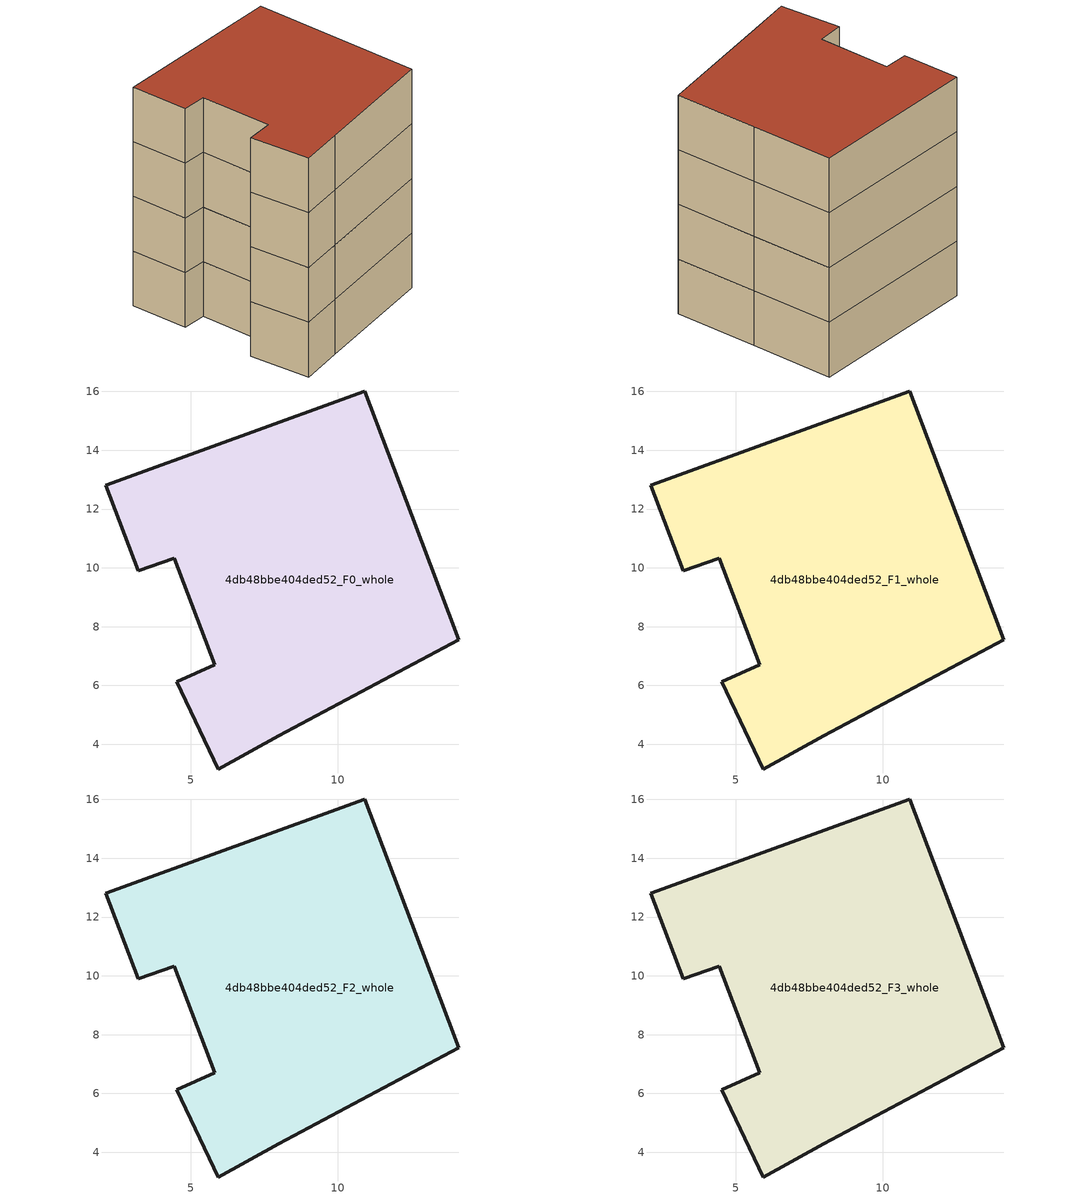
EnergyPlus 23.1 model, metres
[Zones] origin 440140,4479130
4db48bbe404ded52_F0_whole
 floor ground (EU_floor_Construction): 10.92,16.02 12.52,11.78 14.13,7.55 7.99,4.28 5.93,3.16 4.53,6.13 5.82,6.7 4.45,10.33 3.21,9.9 2.1,12.81 z0
 wall outside (EU_wall_Construction): 14.13,7.55 12.52,11.78 10.92,16.02 2.1,12.81 3.21,9.9 4.45,10.33 5.82,6.7 4.53,6.13 5.93,3.16 7.99,4.28 14.13,7.55 z0:3
4db48bbe404ded52_F1_whole
 floor to 4db48bbe404ded52_F0_whole (EU_floor_Construction): 10.92,16.02 12.52,11.78 14.13,7.55 7.99,4.28 5.93,3.16 4.53,6.13 5.82,6.7 4.45,10.33 3.21,9.9 2.1,12.81 z3
 wall outside (EU_wall_Construction): 14.13,7.55 12.52,11.78 10.92,16.02 2.1,12.81 3.21,9.9 4.45,10.33 5.82,6.7 4.53,6.13 5.93,3.16 7.99,4.28 14.13,7.55 z3:6
4db48bbe404ded52_F2_whole
 floor to 4db48bbe404ded52_F1_whole (EU_floor_Construction): 10.92,16.02 12.52,11.78 14.13,7.55 7.99,4.28 5.93,3.16 4.53,6.13 5.82,6.7 4.45,10.33 3.21,9.9 2.1,12.81 z6
 wall outside (EU_wall_Construction): 14.13,7.55 12.52,11.78 10.92,16.02 2.1,12.81 3.21,9.9 4.45,10.33 5.82,6.7 4.53,6.13 5.93,3.16 7.99,4.28 14.13,7.55 z6:9
4db48bbe404ded52_F3_whole
 floor to 4db48bbe404ded52_F2_whole (EU_floor_Construction): 10.92,16.02 12.52,11.78 14.13,7.55 7.99,4.28 5.93,3.16 4.53,6.13 5.82,6.7 4.45,10.33 3.21,9.9 2.1,12.81 z9
 wall outside (EU_wall_Construction): 14.13,7.55 12.52,11.78 10.92,16.02 2.1,12.81 3.21,9.9 4.45,10.33 5.82,6.7 4.53,6.13 5.93,3.16 7.99,4.28 14.13,7.55 z9:12
 roof outside (EU_roof_Construction): 14.13,7.55 12.52,11.78 10.92,16.02 2.1,12.81 3.21,9.9 4.45,10.33 5.82,6.7 4.53,6.13 5.93,3.16 7.99,4.28 z12
[Building]
EU S2 Campaign: North Axis=0; Terrain=City; Solar Distribution=FullExterior
[Site:Location]
Madrid: Latitude=40.5; Longitude=-3.5; Time Zone=1; Elevation=609
[SizingPeriod:WeatherFileDays]
AnnualSizingPeriod: Begin Month=1; Begin Day of Month=1; End Month=12; End Day of Month=31; Day of Week for Start Day=Monday; Use Weather File Daylight Saving Period=No; Use Weather File Rain and Snow Indicators=No
[MATERIAL]
EU_InternalMass_Material: Roughness=MediumRough; Thickness=0.1; Conductivity=1; Density=1800; Specific Heat=900; Thermal Absorptance=0.9; Solar Absorptance=0.7; Visible Absorptance=0.7
[MATERIAL:NOMASS] Roughness=MediumRough; Thermal Absorptance=0.9; Solar Absorptance=0.7; Visible Absorptance=0.7
Name | Thermal Resistance
EU_wall_NoMass | 0.459673
EU_roof_NoMass | 0.495815
EU_floor_NoMass | 0.788942
[CONSTRUCTION]
EU_wall_Construction: EU_wall_NoMass
EU_roof_Construction: EU_roof_NoMass
EU_floor_Construction: EU_floor_NoMass
EU_InternalMass_Construction: EU_InternalMass_Material
[ZONE] Type=1; Multiplier=1; Ceiling Height=autocalculate; Volume=257.651; Floor Area=autocalculate; Part of Total Floor Area=Yes
4db48bbe404ded52_F0_whole; 4db48bbe404ded52_F1_whole; 4db48bbe404ded52_F2_whole; 4db48bbe404ded52_F3_whole
[INTERNALMASS] Construction=EU_InternalMass_Construction; Surface Area=85.8837
Name | Zone or ZoneList
4db48bbe404ded52_F0_whole_EU_InternalMass | 4db48bbe404ded52_F0_whole
4db48bbe404ded52_F1_whole_EU_InternalMass | 4db48bbe404ded52_F1_whole
4db48bbe404ded52_F2_whole_EU_InternalMass | 4db48bbe404ded52_F2_whole
4db48bbe404ded52_F3_whole_EU_InternalMass | 4db48bbe404ded52_F3_whole
[OTHEREQUIPMENT] Fuel Type=Electricity; Design Level Calculation Method=Watts/Area; Power per Zone Floor Area=1; Fraction Latent=0; Fraction Radiant=0; Fraction Lost=0; Carbon Dioxide Generation Rate=0; EndUse Subcategory=EU_Step8_InternalGains
Name | Zone or ZoneList or Space or SpaceList | Schedule
EU_Step8_InternalGain_4db48bbe404ded52_F0_whole_f000 | 4db48bbe404ded52_F0_whole | EU_Step8_GainSchedule_4db48bbe404ded52_F0_whole_f000
EU_Step8_InternalGain_4db48bbe404ded52_F1_whole_f000 | 4db48bbe404ded52_F1_whole | EU_Step8_GainSchedule_4db48bbe404ded52_F1_whole_f000
EU_Step8_InternalGain_4db48bbe404ded52_F2_whole_f000 | 4db48bbe404ded52_F2_whole | EU_Step8_GainSchedule_4db48bbe404ded52_F2_whole_f000
EU_Step8_InternalGain_4db48bbe404ded52_F3_whole_f000 | 4db48bbe404ded52_F3_whole | EU_Step8_GainSchedule_4db48bbe404ded52_F3_whole_f000
[ZONEVENTILATION:DESIGNFLOWRATE] Schedule=EU_AlwaysOn; Design Flow Rate Calculation Method=AirChanges/Hour; Air Changes per Hour=0.719161; Ventilation Type=Natural; Fan Pressure Rise=0; Fan Total Efficiency=1; Constant Term Coefficient=1; Temperature Term Coefficient=0; Velocity Term Coefficient=0; Velocity Squared Term Coefficient=0; Minimum Indoor Temperature=-100; Maximum Indoor Temperature=100; Delta Temperature=-100; Minimum Outdoor Temperature=-100; Maximum Outdoor Temperature=100; Maximum Wind Speed=40
Name | Zone or ZoneList or Space or SpaceList
EU_ConstantAir_4db48bbe404ded52_F0_whole | 4db48bbe404ded52_F0_whole
EU_ConstantAir_4db48bbe404ded52_F1_whole | 4db48bbe404ded52_F1_whole
EU_ConstantAir_4db48bbe404ded52_F2_whole | 4db48bbe404ded52_F2_whole
EU_ConstantAir_4db48bbe404ded52_F3_whole | 4db48bbe404ded52_F3_whole
[HVACTEMPLATE:THERMOSTAT] Constant Heating Setpoint=20; Constant Cooling Setpoint=50
EU_HeatOnly_4db48bbe404ded52_F0_whole; EU_HeatOnly_4db48bbe404ded52_F1_whole; EU_HeatOnly_4db48bbe404ded52_F2_whole; EU_HeatOnly_4db48bbe404ded52_F3_whole
[HVACTEMPLATE:ZONE:IDEALLOADSAIRSYSTEM] System Availability Schedule=EU_AlwaysOn; Maximum Heating Supply Air Temperature=50; Minimum Cooling Supply Air Temperature=13; Maximum Heating Supply Air Humidity Ratio=0.0156; Minimum Cooling Supply Air Humidity Ratio=0.0077; Heating Limit=NoLimit; Cooling Limit=NoLimit; Heating Availability Schedule=EU_AlwaysOn; Cooling Availability Schedule=EU_CoolingOff; Dehumidification Control Type=ConstantSensibleHeatRatio; Cooling Sensible Heat Ratio=0.7; Dehumidification Setpoint=60; Humidification Control Type=None; Humidification Setpoint=30; Outdoor Air Method=None; Outdoor Air Flow Rate per Person=0.00944; Outdoor Air Flow Rate per Zone Floor Area=0; Outdoor Air Flow Rate per Zone=0; Demand Controlled Ventilation Type=None; Outdoor Air Economizer Type=NoEconomizer; Heat Recovery Type=None; Sensible Heat Recovery Effectiveness=0.7; Latent Heat Recovery Effectiveness=0.65
Name | Template Thermostat
4db48bbe404ded52_F0_whole | EU_HeatOnly_4db48bbe404ded52_F0_whole
4db48bbe404ded52_F1_whole | EU_HeatOnly_4db48bbe404ded52_F1_whole
4db48bbe404ded52_F2_whole | EU_HeatOnly_4db48bbe404ded52_F2_whole
4db48bbe404ded52_F3_whole | EU_HeatOnly_4db48bbe404ded52_F3_whole
[SIZING:ZONE] Zone Cooling Design Supply Air Temperature Input Method=SupplyAirTemperature; Zone Cooling Design Supply Air Temperature=13; Zone Heating Design Supply Air Temperature Input Method=SupplyAirTemperature; Zone Heating Design Supply Air Temperature=50; Zone Cooling Design Supply Air Humidity Ratio=0.008; Zone Heating Design Supply Air Humidity Ratio=0.008; Cooling Design Air Flow Method=DesignDay; Cooling Design Air Flow Rate=0; Cooling Minimum Air Flow per Zone Floor Area=0.000762; Cooling Minimum Air Flow=0; Cooling Minimum Air Flow Fraction=0.2; Heating Design Air Flow Method=DesignDay; Heating Design Air Flow Rate=0; Heating Maximum Air Flow per Zone Floor Area=0.002032; Heating Maximum Air Flow=0.141576; Heating Maximum Air Flow Fraction=0.3; Account for Dedicated Outdoor Air System=No; Dedicated Outdoor Air System Control Strategy=NeutralSupplyAir; Dedicated Outdoor Air Low Setpoint Temperature for Design=autosize; Dedicated Outdoor Air High Setpoint Temperature for Design=autosize; Zone Load Sizing Method=Sensible Load Only No Latent Load; Zone Latent Cooling Design Supply Air Humidity Ratio Input Method=HumidityRatioDifference; Zone Cooling Design Supply Air Humidity Ratio Difference=0.005; Zone Latent Heating Design Supply Air Humidity Ratio Input Method=HumidityRatioDifference; Zone Humidification Design Supply Air Humidity Ratio Difference=0.005
4db48bbe404ded52_F0_whole; 4db48bbe404ded52_F1_whole; 4db48bbe404ded52_F2_whole; 4db48bbe404ded52_F3_whole
[SCHEDULE:CONSTANT]
Name | Hourly Value
EU_AlwaysOn | 1
EU_CoolingOff | 0
[SCHEDULE:FILE] Column Number=1; Rows to Skip at Top=0; Number of Hours of Data=8760; Column Separator=Comma; Interpolate to Timestep=No; Minutes per Item=60; Adjust Schedule for Daylight Savings=Yes
Name | File
EU_Step8_GainSchedule_4db48bbe404ded52_F0_whole_f000 | C:\Users\o_iseri\Desktop\OpenUBEM\openubem\outputs\eu_evidence\EU-11\ES-MAD-BERRUGUETE\idfs\4db48bbe404ded52\4db48bbe404ded52_F0_whole_f000_gain.csv
EU_Step8_GainSchedule_4db48bbe404ded52_F1_whole_f000 | C:\Users\o_iseri\Desktop\OpenUBEM\openubem\outputs\eu_evidence\EU-11\ES-MAD-BERRUGUETE\idfs\4db48bbe404ded52\4db48bbe404ded52_F1_whole_f000_gain.csv
EU_Step8_GainSchedule_4db48bbe404ded52_F2_whole_f000 | C:\Users\o_iseri\Desktop\OpenUBEM\openubem\outputs\eu_evidence\EU-11\ES-MAD-BERRUGUETE\idfs\4db48bbe404ded52\4db48bbe404ded52_F2_whole_f000_gain.csv
EU_Step8_GainSchedule_4db48bbe404ded52_F3_whole_f000 | C:\Users\o_iseri\Desktop\OpenUBEM\openubem\outputs\eu_evidence\EU-11\ES-MAD-BERRUGUETE\idfs\4db48bbe404ded52\4db48bbe404ded52_F3_whole_f000_gain.csv
